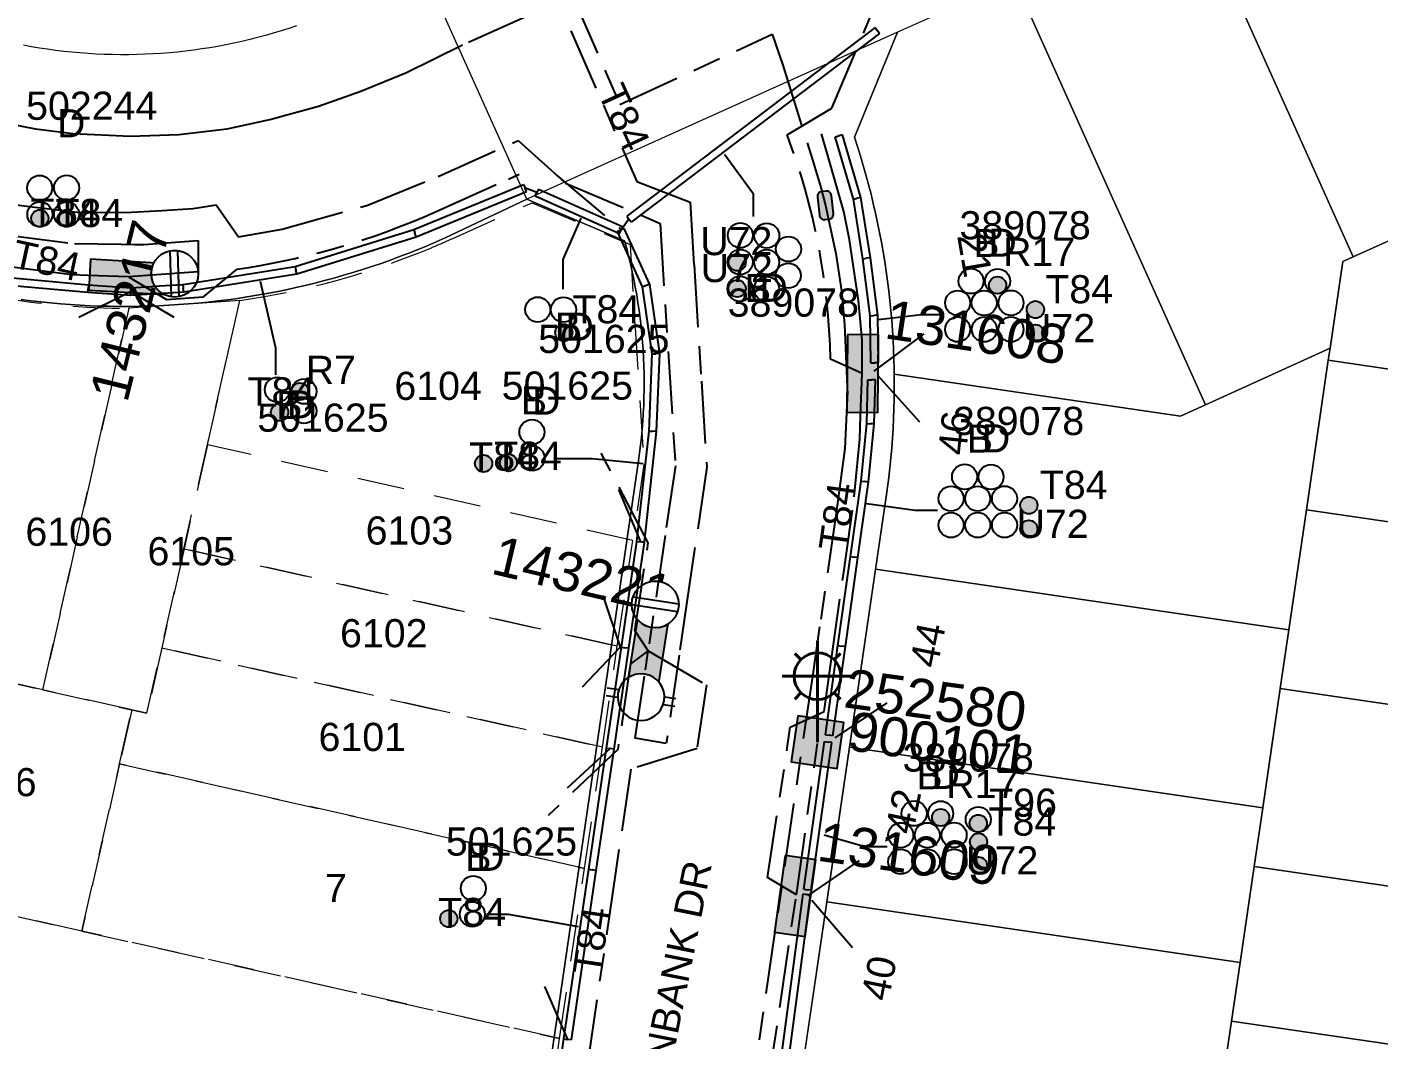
# Model space of a CAD drawing. Header units: metres. Extents: x 305195 to 306755, y 6261447 to 6263623.
# Drawn here: x 305552.1 to 305638.5, y 6262527.2 to 6262592 of the extents above; entities that cross this region are included whole.
import ezdxf
from ezdxf.enums import TextEntityAlignment as Align

# ---------------------------------------------------------------- set-up
doc = ezdxf.new("R2010")
doc.units = ezdxf.units.M
doc.linetypes.add('Cable Exist UG', pattern=[8.2, 4, -1.2, 1.8, -1.2])
doc.linetypes.add('Dash', pattern=[5, 3, -2])
doc.layers.get('0').update_dxf_attribs({"color": 6})
for name, color, linetype, lineweight in [('Cadastre Developer_SP_EXT', 9, 'Continuous', 5), ('Cadastre Land Parcels_SP_EXT', 9, 'Continuous', 5), ('Cadastre Roads_SP_EXT', 9, 'Continuous', 5)]:
    doc.layers.add(name, color=color, linetype=linetype, lineweight=lineweight)
for name, color, linetype in [('Duct_SP_EXT', 7, 'Continuous'), ('Equip_HV_EXT', 7, 'Continuous'), ('Equip_LV_EXT', 7, 'Continuous'), ('Equip_SP_SL_EXT', 7, 'Continuous'), ('Mains_HV_EXT', 7, 'Continuous'), ('Mains_LV_EXT', 7, 'Continuous'), ('Mains_LV_SL_EXT', 7, 'Continuous'), ('SupportsUG_SP_LV_EXT', 7, 'Continuous'), ('SupportsUG_SP_LV_SL_EXT', 7, 'Continuous'), ('Trench_SP_EXT', 7, 'Continuous')]:
    doc.layers.add(name, color=color, linetype=linetype)
doc.styles.add('COLUMN_LABEL', font='arial.ttf')
doc.styles.add('iecARIAL', font='arial.ttf', dxfattribs={"height": 2})
doc.styles.add('POLE_LABEL', font='arial.ttf')
doc.styles.get("Standard").update_dxf_attribs({"font": 'arial.ttf'})

# ---------------------------------------------------------------- blocks, each defined once
blk = doc.blocks.new('COLUMN_EXT')
blk.add_hatch(color=256).paths.add_polyline_path([(-1.485, 1.485), (-1.485, -1.485), (1.485, -1.485), (1.485, 1.485)])
blk.add_lwpolyline([(-1.485, -1.485), (1.485, -1.485), (1.485, 1.485), (-1.485, 1.485)], close=True)
for tag, height, style, flags, p in [('ASSET_NUM', 2.5, 'COLUMN_LABEL', 8, (2, 2)), ('STRUCTURE_PLANT_NUMBER', 0.2, 'POLE_LABEL', 9, (1.813, 0.031)), ('STREET_CODE', 0.2, 'COLUMN_LABEL', 9, (1.813, -0.2))]:
    blk.add_attdef(tag, text='', height=height, dxfattribs=dict(style=style, flags=flags)).set_placement(p, align=Align.MIDDLE_LEFT)
at = {"flags": 9}
for tag, p in [('OWNED_BY', (1.813, -0.6)), ('STATE', (1.813, -0.8)), ('COLUMN_TYPE', (1.813, -0.4)), ('STREETNAME', (1.813, -1.6)), ('SUBURB', (1.813, -1.8)), ('USAGE', (1.813, -1)), ('LEGEND', (1.813, -1.2)), ('LOCATION', (1.813, -1.4)), ('NOTES', (1.813, -2))]:
    blk.add_attdef(tag, text='', height=0.2, dxfattribs=at).set_placement(p, align=Align.MIDDLE_LEFT)
at = {"flags": 1}
blk.add_attdef('Z', (1.813, -2.351), '', height=0.2, dxfattribs=at)
blk = doc.blocks.new('PILLAR_EXT')
blk.add_hatch(color=256).paths.add_polyline_path([(-2.475, 0.99), (-2.475, -0.99), (2.475, -0.99), (2.475, 0.99)])
blk.add_lwpolyline([(-2.475, -0.99), (2.475, -0.99), (2.475, 0.99), (-2.475, 0.99)], close=True)
at = {"style": 'iecARIAL', "flags": 8}
blk.add_attdef('ASSET_NUM', (1.5, 3.5), '', height=2.5, dxfattribs=at)
for tag, p, flags in [('OWNED_BY', (0, -0.2), 9), ('STATE', (0, -0.4), 9), ('SUPPORT_TYPE', (0, -0.6), 9), ('USAGE', (0, -0.8), 9), ('LEGEND', (0, -1), 9), ('STREETNAME', (0, -1.8), 9), ('LOCATION', (0, -1.2), 9), ('NOTES', (0, -1.4), 9), ('PARENT', (0, -1.6), 9), ('SUBURB', (0, -2), 1)]:
    blk.add_attdef(tag, p, '', height=0.2, dxfattribs=dict(flags=flags))
blk = doc.blocks.new('DUCT_EXT')
blk.add_circle((0, 0.8), 0.8)
at = {"flags": 1}
blk.add_attdef('Z', (0, 0), '', height=0.2, dxfattribs=at)
at = {"flags": 9}
for tag, p in [('DUCT_CODE', (0, 0)), ('XSECT_TYPE', (0, -0.2)), ('STATE', (0, -0.6)), ('FB_REFERENCE', (0, -0.4)), ('NOTES', (0, -0.8))]:
    blk.add_attdef(tag, text='', height=0.2, dxfattribs=at).set_placement(p, align=Align.MIDDLE_LEFT)
blk = doc.blocks.new('SL_LANTERN_EXT')
at = {"lineweight": 40}
for p, q in [((0, 1.968), (0, 6.468)), ((-1.459, 5.676), (-1.061, 5.278)), ((1.458, 5.676), (1.06, 5.278)), ((-2.25, 4.218), (2.25, 4.218)), ((-1.459, 2.759), (-1.061, 3.157)), ((0, 0), (0, 2.721)), ((1.458, 2.759), (1.06, 3.157))]:
    blk.add_line(p, q, dxfattribs=at)
blk.add_circle((0, 4.218), 1.5, dxfattribs=at)
at = {"style": 'iecARIAL', "flags": 8}
blk.add_attdef('ASSET_NUM', (1.5, 1.5), '', height=2.5, dxfattribs=at)
for tag, p, height, flags in [('CONSTRUCTED_VOLTAGE', (0.981, -0.653), 0.2, 9), ('CONTROL_TYPE', (0.981, -0.853), 0.2, 9), ('LANTERN_PURPOSE', (0.981, -1.053), 0.2, 9), ('LNUMBER', (2.181, -3.253), 2.5, 8), ('OPERATING_VOLTAGE', (0.981, -1.653), 0.2, 9), ('ORIENTATION', (0.981, -1.853), 0.2, 9), ('LANTERN_TYPE', (0.981, -1.253), 0.2, 9), ('NO_PHASES', (0.981, -1.453), 0.2, 9), ('OWNED_BY', (0.981, -2.053), 0.2, 9), ('STATE', (0.981, -2.253), 0.2, 9), ('CEXIST', (0.981, -2.653), 0.2, 9), ('USAGE', (0.981, -2.453), 0.2, 9), ('CNEW', (0.981, -2.853), 0.2, 9), ('CNUMBER', (0.981, -3.053), 0.2, 9), ('CREMOVE', (0.981, -3.253), 0.2, 9), ('CREPLACE', (0.981, -3.453), 0.2, 9), ('LKINGHEIGHT', (0.981, -3.653), 0.2, 9), ('LBRACKET', (0.981, -3.853), 0.2, 9), ('LBRACKETVOCAB', (0.981, -4.053), 0.2, 9), ('LCATEGORY', (0.981, -4.253), 0.2, 9), ('LCHARGE1', (0.981, -4.453), 0.2, 9), ('LCHARGE1PERCENT', (0.981, -4.653), 0.2, 9), ('LCHARGE2', (0.981, -4.853), 0.2, 9), ('LCHARGE2PERCENT', (0.981, -5.053), 0.2, 9), ('LCHARGE3', (0.981, -5.253), 0.2, 9), ('LCHARGE3PERCENT', (0.981, -5.453), 0.2, 9), ('LEXIST', (0.981, -5.653), 0.2, 9), ('LLAMP', (0.981, -5.853), 0.2, 9), ('LLAMPVOCAB', (0.981, -6.053), 0.2, 9), ('LMAST', (0.981, -6.253), 0.2, 9), ('LMASTVOCAB', (0.981, -6.453), 0.2, 9), ('LNEW', (0.981, -6.653), 0.2, 9), ('LANTNUMBER', (0.981, -6.853), 0.2, 9), ('LOUTREACH', (0.981, -7.253), 0.2, 9), ('LOUTREACHVOCAB', (0.981, -7.453), 0.2, 9), ('LRATECODE', (0.981, -7.653), 0.2, 9), ('LREMOVE', (0.981, -7.853), 0.2, 9), ('LREPLACE', (0.981, -8.053), 0.2, 9), ('LTYPE', (0.981, -8.253), 0.2, 9), ('LTYPEVOCAB', (0.981, -8.453), 0.2, 9), ('LEGEND', (0.981, -8.653), 0.2, 9), ('STREETNAME', (0.981, -9.253), 0.2, 9), ('SUBURB', (0.981, -9.453), 0.2, 1), ('LOCATION', (0.981, -8.853), 0.2, 9), ('NOTES', (0.981, -9.053), 0.2, 9)]:
    blk.add_attdef(tag, p, '', height=height, dxfattribs=dict(flags=flags))
blk = doc.blocks.new('HV_STJ_EXT')
h = blk.add_hatch(color=256)
edge = h.paths.add_edge_path()
edge.add_ellipse((-0.586, 0.131), major_axis=(0.226, 0.226), ratio=1, start_angle=44.99996, end_angle=135)
edge.add_line((-0.906, 0.131), (-0.906, -0.131))
edge.add_ellipse((-0.586, -0.131), major_axis=(0.226, 0.226), ratio=1, start_angle=134.99996, end_angle=225)
edge.add_line((-0.586, -0.451), (0.586, -0.451))
edge.add_ellipse((0.586, -0.131), major_axis=(-0.226, 0.226), ratio=1, start_angle=134.99996, end_angle=225)
edge.add_line((0.906, -0.131), (0.906, 0.131))
edge.add_ellipse((0.586, 0.131), major_axis=(-0.226, 0.226), ratio=1, start_angle=224.99996, end_angle=315)
edge.add_line((0.586, 0.451), (-0.586, 0.451))
blk.add_lwpolyline([(-0.906, 0.131), (-0.906, -0.131, 0.414214), (-0.586, -0.451), (0.586, -0.451, 0.414214), (0.906, -0.131), (0.906, 0.131, 0.414214), (0.586, 0.451), (-0.586, 0.451, 0.414214)], format="xyb", close=True)
for tag, flags, p in [('ORIENTATION', 9, (1.5, 0)), ('Z', 1, (1.5, -0.8)), ('USAGE', 9, (1.5, -0.2)), ('LEGEND', 9, (1.5, -0.4)), ('NOTES', 9, (1.5, -0.6))]:
    blk.add_attdef(tag, text='', height=0.2, dxfattribs=dict(flags=flags)).set_placement(p, align=Align.MIDDLE_LEFT)
blk = doc.blocks.new('LV_UG_LINKS_OPEN_EXT')
for p, q in [((-0.249, 1.473), (-0.249, 2.22)), ((0.249, 1.473), (0.249, 2.22)), ((-0.249, -1.473), (-0.249, -2.22)), ((0.249, -1.473), (0.249, -2.22))]:
    blk.add_line(p, q)
at = {"flags": 9}
for tag, p in [('ACTUAL_STATUS', (0, 0)), ('OPERATING_VOLTAGE', (0, -0.6)), ('ORIENTATION', (0, -0.8)), ('CONSTRUCTED_VOLTAGE', (0, -0.2)), ('NO_PHASES', (0, -0.4)), ('STATE', (0, -1)), ('SWITCH_TYPE', (0, -1.2)), ('USAGE', (0, -1.4)), ('NOTES', (0, -1.6))]:
    blk.add_attdef(tag, text='', height=0.2, dxfattribs=at).set_placement(p, align=Align.MIDDLE_LEFT)
at = {"flags": 1}
blk.add_attdef('Z', (0, 0), '', height=0.2, dxfattribs=at)
blk.add_wipeout([(-0.249, 1.473), (-0.432, 1.43), (-0.608, 1.365), (-0.774, 1.278), (-0.928, 1.171), (-1.067, 1.045), (-1.19, 0.903), (-1.294, 0.747), (-1.377, 0.579), (-1.439, 0.402), (-1.478, 0.218), (-1.494, 0.031), (-1.486, -0.156), (-1.455, -0.341), (-1.4, -0.521), (-1.324, -0.692), (-1.227, -0.853), (-1.11, -1), (-0.976, -1.131), (-0.827, -1.244), (-0.664, -1.338), (-0.491, -1.411), (-0.311, -1.461), (-0.125, -1.489), (0.062, -1.493), (0.249, -1.473), (0.432, -1.43), (0.608, -1.365), (0.774, -1.278), (0.928, -1.171), (1.067, -1.045), (1.19, -0.903), (1.294, -0.747), (1.377, -0.579), (1.439, -0.402), (1.478, -0.218), (1.494, -0.031), (1.486, 0.156), (1.455, 0.341), (1.4, 0.521), (1.324, 0.692), (1.227, 0.853), (1.11, 1), (0.976, 1.131), (0.827, 1.244), (0.664, 1.338), (0.491, 1.411), (0.311, 1.461), (0.125, 1.489), (-0.062, 1.493)])
blk.add_lwpolyline([(0, -1.494, 1), (0, 1.494, 1)], format="xyb", close=True)
blk = doc.blocks.new('LV_UG_LINKS_CLOSED_EXT')
blk.add_wipeout([(-1.056, 1.057), (-1.18, 0.916), (-1.286, 0.761), (-1.371, 0.594), (-1.435, 0.417), (-1.476, 0.234), (-1.493, 0.047), (-1.487, -0.14), (-1.458, -0.326), (-1.406, -0.506), (-1.331, -0.678), (-1.236, -0.839), (-1.121, -0.988), (-0.988, -1.12), (-0.84, -1.235), (-0.679, -1.331), (-0.506, -1.406), (-0.326, -1.458), (-0.141, -1.487), (0.047, -1.493), (0.233, -1.476), (0.416, -1.435), (0.593, -1.371), (0.76, -1.286), (0.915, -1.181), (1.056, -1.057), (1.18, -0.916), (1.286, -0.761), (1.371, -0.594), (1.435, -0.417), (1.476, -0.234), (1.493, -0.047), (1.487, 0.14), (1.458, 0.326), (1.406, 0.506), (1.331, 0.678), (1.236, 0.839), (1.121, 0.988), (0.988, 1.12), (0.84, 1.235), (0.679, 1.331), (0.506, 1.406), (0.326, 1.458), (0.141, 1.487), (-0.047, 1.493), (-0.233, 1.476), (-0.416, 1.435), (-0.593, 1.371), (-0.76, 1.286), (-0.915, 1.181)])
for p, q in [((-0.25, -1.479), (-0.25, 1.479)), ((0.25, -1.479), (0.25, 1.479))]:
    blk.add_line(p, q)
blk.add_circle((0, 0), 1.5)
at = {"flags": 9}
for tag, p in [('ACTUAL_STATUS', (0, 0)), ('OPERATING_VOLTAGE', (0, -0.6)), ('ORIENTATION', (0, -0.8)), ('CONSTRUCTED_VOLTAGE', (0, -0.2)), ('NO_PHASES', (0, -0.4)), ('STATE', (0, -1)), ('SWITCH_TYPE', (0, -1.2)), ('USAGE', (0, -1.4)), ('NOTES', (0, -1.6))]:
    blk.add_attdef(tag, text='', height=0.2, dxfattribs=at).set_placement(p, align=Align.MIDDLE_LEFT)
at = {"flags": 1}
blk.add_attdef('Z', (0, 0), '', height=0.2, dxfattribs=at)
blk = doc.blocks.new('CABLE_LARGE_EXT')
h = blk.add_hatch(color=256)
edge = h.paths.add_edge_path()
edge.add_arc((0, 0.55), 0.55, 0, 360)
blk.add_circle((0, 0.55), 0.55)
at = {"flags": 1}
blk.add_attdef('Z', (0, 0), '', height=0.2, dxfattribs=at)
at = {"flags": 9}
for tag, p in [('COND_CODE', (0, 0)), ('XSECT_SIZE', (0, -0.6)), ('STATE', (0, -0.4)), ('FB_REFERENCE', (0, -0.2)), ('NOTES', (0, -0.8))]:
    blk.add_attdef(tag, text='', height=0.2, dxfattribs=at).set_placement(p, align=Align.MIDDLE_LEFT)

msp = doc.modelspace()

# ---------------------------------------------------------------- linework, layer by layer
at = {"layer": 'Cadastre Developer_SP_EXT', "linetype": 'Dash'}
for points in [[(305591.506, 6262564.012), (305590.793, 6262559.151), (305563.609, 6262565.267), (305565.685, 6262574.496), (305565.685, 6262574.496, 0.063747), (305577.927, 6262577.869), (305577.927, 6262577.869), (305577.959, 6262577.882), (305577.959, 6262577.882, 0.00701), (305579.244, 6262578.443), (305579.244, 6262578.443), (305584.36, 6262580.74), (305590.62, 6262578.069)], [(305558.587, 6262573.996, -0.042973), (305550.041, 6262574.739), (305550.041, 6262574.739), (305544.804, 6262551.461), (305553.097, 6262549.597)]]:
    msp.add_lwpolyline(points, format="xyb", close=True, dxfattribs=at)
for points in [[(305558.587, 6262573.996), (305553.097, 6262549.595), (305559.746, 6262548.1), (305565.685, 6262574.495), (305558.587, 6262573.996)], [(305590.793, 6262559.151), (305563.609, 6262565.267), (305562.113, 6262558.618), (305589.802, 6262552.388), (305590.793, 6262559.151)], [(305589.802, 6262552.388), (305562.113, 6262558.618), (305560.686, 6262552.277), (305588.854, 6262545.938), (305589.802, 6262552.388)], [(305588.854, 6262545.938), (305560.686, 6262552.277), (305559.746, 6262548.1), (305558.775, 6262548.318), (305558, 6262544.87), (305587.716, 6262538.184), (305588.854, 6262545.938)], [(305558, 6262544.87), (305558.775, 6262548.318), (305553.097, 6262549.597), (305549.2, 6262550.473), (305546.017, 6262536.326), (305555.592, 6262534.171), (305558, 6262544.87)], [(305587.716, 6262538.184), (305558, 6262544.87), (305555.592, 6262534.171), (305586.12, 6262527.303), (305587.716, 6262538.184)], [(305587.716, 6262538.184), (305558, 6262544.87), (305555.592, 6262534.171), (305586.12, 6262527.303), (305587.716, 6262538.184)]]:
    msp.add_lwpolyline(points, close=True, dxfattribs=at)
msp.add_lwpolyline([(305548.435, 6262527.581), (305557.58, 6262525.524), (305562.878, 6262524.333), (305569.219, 6262522.905), (305575.56, 6262521.478), (305584.955, 6262519.365), (305586.12, 6262527.303), (305555.592, 6262534.171), (305546.017, 6262536.326)], dxfattribs=at)
at = {"layer": 'Cadastre Land Parcels_SP_EXT', "linetype": 'Continuous'}
for points in [[(305648.252, 6262582.426), (305638, 6262605.266), (305626.588, 6262600.131), (305636.841, 6262577.289), (305648.252, 6262582.426)], [(305635.359, 6262571.445), (305636.17, 6262576.988), (305636.841, 6262577.289), (305626.588, 6262600.131), (305615.195, 6262595.004), (305627.393, 6262567.821), (305635.359, 6262571.445)], [(305627.393, 6262567.821), (305615.195, 6262595.004), (305607.722, 6262591.641), (305604.97, 6262584.927), (305605.164, 6262584.328), (305605.351, 6262583.727), (305605.53, 6262583.123), (305605.702, 6262582.518), (305605.865, 6262581.91), (305606.023, 6262581.3), (305606.17, 6262580.689), (305606.312, 6262580.075), (305606.445, 6262579.459), (305606.57, 6262578.843), (305606.687, 6262578.224), (305606.798, 6262577.603), (305606.9, 6262576.982), (305606.995, 6262576.359), (305607.081, 6262575.736), (305607.159, 6262575.111), (305607.23, 6262574.486), (305607.293, 6262573.859), (305607.347, 6262573.233), (305607.395, 6262572.605), (305607.434, 6262571.976), (305607.465, 6262571.347), (305607.488, 6262570.718), (305607.504, 6262570.089), (305607.507, 6262569.775), (305625.806, 6262567.099), (305627.393, 6262567.821)], [(305635.246, 6262570.674), (305635.359, 6262571.445), (305627.393, 6262567.821), (305625.806, 6262567.099), (305607.507, 6262569.775), (305607.511, 6262569.459), (305607.511, 6262568.829), (305607.503, 6262568.199), (305607.487, 6262567.571), (305607.462, 6262566.942), (305607.431, 6262566.312), (305607.39, 6262565.685), (305607.343, 6262565.055), (305607.287, 6262564.429), (305607.223, 6262563.803), (305607.152, 6262563.177), (305607.072, 6262562.553), (305606.984, 6262561.929), (305606.309, 6262557.314), (305632.726, 6262553.446), (305633.848, 6262561.116), (305635.246, 6262570.674)], [(305661.224, 6262566.848), (305635.246, 6262570.674), (305633.848, 6262561.116), (305659.83, 6262557.317), (305661.224, 6262566.848)], [(305659.83, 6262557.317), (305633.848, 6262561.116), (305632.726, 6262553.446), (305632.177, 6262549.695), (305658.158, 6262545.895), (305659.83, 6262557.317)], [(305632.177, 6262549.695), (305632.726, 6262553.446), (305606.309, 6262557.314), (305604.643, 6262545.932), (305631.06, 6262542.063), (305632.177, 6262549.695)], [(305658.158, 6262545.895), (305632.177, 6262549.695), (305631.06, 6262542.063), (305630.51, 6262538.313), (305656.493, 6262534.514), (305658.158, 6262545.895)], [(305630.51, 6262538.313), (305631.06, 6262542.063), (305604.643, 6262545.932), (305603.195, 6262536.036), (305629.611, 6262532.166), (305630.51, 6262538.313)], [(305656.493, 6262534.514), (305630.51, 6262538.313), (305629.611, 6262532.166), (305629.062, 6262528.414), (305655.045, 6262524.615), (305656.493, 6262534.514)], [(305629.062, 6262528.414), (305629.611, 6262532.166), (305603.195, 6262536.036), (305601.522, 6262524.614), (305627.94, 6262520.745), (305629.062, 6262528.414)], [(305655.045, 6262524.615), (305629.062, 6262528.414), (305627.94, 6262520.745), (305653.918, 6262516.914), (305655.045, 6262524.615)]]:
    msp.add_lwpolyline(points, close=True, dxfattribs=at)
for points in [[(305648.252, 6262582.426), (305636.841, 6262577.289), (305636.17, 6262576.988), (305635.359, 6262571.445), (305635.246, 6262570.674), (305661.224, 6262566.848)], [(305580.463, 6262491.101), (305591.165, 6262564.247), (305591.234, 6262564.748), (305591.296, 6262565.252), (305591.351, 6262565.756), (305591.398, 6262566.261), (305591.438, 6262566.766), (305591.47, 6262567.272), (305591.494, 6262567.778), (305591.511, 6262568.285), (305591.521, 6262568.791), (305591.523, 6262569.298), (305591.517, 6262569.805), (305591.504, 6262570.312), (305591.483, 6262570.819), (305591.455, 6262571.325), (305591.419, 6262571.83), (305591.376, 6262572.335), (305591.325, 6262572.84), (305591.267, 6262573.343), (305591.2, 6262573.846), (305591.128, 6262574.347), (305591.047, 6262574.847), (305590.959, 6262575.346), (305590.863, 6262575.844), (305590.76, 6262576.34), (305590.649, 6262576.835), (305590.532, 6262577.328), (305590.407, 6262577.819), (305590.275, 6262578.308), (305584.019, 6262580.975), (305578.81, 6262578.494), (305578.233, 6262578.239), (305577.653, 6262577.991), (305577.07, 6262577.752), (305576.484, 6262577.52), (305575.894, 6262577.295), (305575.302, 6262577.077), (305574.708, 6262576.867), (305574.111, 6262576.664), (305573.511, 6262576.469), (305572.909, 6262576.281), (305572.305, 6262576.101), (305571.698, 6262575.929), (305571.089, 6262575.764), (305570.478, 6262575.607), (305569.866, 6262575.458), (305569.251, 6262575.316), (305568.635, 6262575.182), (305568.018, 6262575.056), (305567.398, 6262574.938), (305566.777, 6262574.827), (305566.154, 6262574.725), (305565.531, 6262574.63), (305564.906, 6262574.544), (305564.281, 6262574.465), (305563.654, 6262574.394), (305563.027, 6262574.331), (305562.398, 6262574.275), (305561.77, 6262574.229), (305561.14, 6262574.189), (305560.511, 6262574.157), (305559.881, 6262574.134), (305559.25, 6262574.119), (305558.619, 6262574.111), (305558.619, 6262574.111), (305557.989, 6262574.111), (305557.358, 6262574.12), (305556.727, 6262574.136), (305556.098, 6262574.16), (305555.468, 6262574.193), (305554.839, 6262574.233), (305554.21, 6262574.282), (305553.581, 6262574.337), (305552.954, 6262574.401), (305552.328, 6262574.473), (305551.701, 6262574.553)]]:
    msp.add_lwpolyline(points, dxfattribs=at)
at = {"layer": 'Cadastre Roads_SP_EXT', "linetype": 'Continuous'}
for points in [[(305551.701, 6262574.553), (305552.328, 6262574.473), (305552.954, 6262574.401), (305553.581, 6262574.337), (305554.21, 6262574.282), (305554.839, 6262574.233), (305555.468, 6262574.193), (305556.098, 6262574.16), (305556.727, 6262574.136), (305557.358, 6262574.12), (305557.989, 6262574.111), (305558.619, 6262574.111), (305559.25, 6262574.119), (305559.881, 6262574.134), (305560.511, 6262574.157), (305561.14, 6262574.189), (305561.77, 6262574.229), (305562.398, 6262574.275), (305563.027, 6262574.331), (305563.654, 6262574.394), (305564.281, 6262574.465), (305564.906, 6262574.544), (305565.531, 6262574.63), (305566.154, 6262574.725), (305566.777, 6262574.827), (305567.398, 6262574.938), (305568.018, 6262575.056), (305568.635, 6262575.182), (305569.251, 6262575.316), (305569.866, 6262575.458), (305570.478, 6262575.607), (305571.089, 6262575.764), (305571.698, 6262575.929), (305572.305, 6262576.101), (305572.909, 6262576.281), (305573.511, 6262576.469), (305574.111, 6262576.664), (305574.708, 6262576.867), (305575.302, 6262577.077), (305575.894, 6262577.295), (305576.484, 6262577.52), (305577.069, 6262577.752), (305577.653, 6262577.991), (305578.233, 6262578.239), (305578.81, 6262578.494), (305584.019, 6262580.975), (305577.467, 6262595.571)], [(305569.308, 6262592.05), (305568.814, 6262591.884), (305568.318, 6262591.727), (305567.82, 6262591.576), (305567.318, 6262591.434), (305566.815, 6262591.298), (305566.311, 6262591.172), (305565.804, 6262591.052), (305565.296, 6262590.941), (305564.786, 6262590.836), (305564.275, 6262590.74), (305563.761, 6262590.652), (305563.247, 6262590.572), (305562.731, 6262590.499), (305562.215, 6262590.435), (305561.698, 6262590.379), (305561.18, 6262590.33), (305560.66, 6262590.289), (305560.141, 6262590.256), (305559.621, 6262590.231), (305559.101, 6262590.215), (305558.581, 6262590.206), (305558.06, 6262590.205), (305557.539, 6262590.211), (305557.02, 6262590.228), (305556.499, 6262590.25), (305555.98, 6262590.28), (305555.461, 6262590.32), (305554.943, 6262590.366), (305554.426, 6262590.421), (305553.909, 6262590.483), (305553.393, 6262590.554), (305552.879, 6262590.634), (305552.366, 6262590.72), (305551.854, 6262590.814)], [(305596.252, 6262488.599), (305606.984, 6262561.929), (305607.072, 6262562.553), (305607.152, 6262563.177), (305607.223, 6262563.803), (305607.286, 6262564.429), (305607.343, 6262565.055), (305607.39, 6262565.685), (305607.431, 6262566.312), (305607.462, 6262566.942), (305607.487, 6262567.571), (305607.503, 6262568.199), (305607.511, 6262568.829), (305607.511, 6262569.459), (305607.504, 6262570.089), (305607.488, 6262570.718), (305607.465, 6262571.347), (305607.434, 6262571.976), (305607.395, 6262572.605), (305607.347, 6262573.233), (305607.293, 6262573.859), (305607.23, 6262574.486), (305607.16, 6262575.112), (305607.081, 6262575.736), (305606.995, 6262576.359), (305606.9, 6262576.982), (305606.798, 6262577.603), (305606.687, 6262578.224), (305606.57, 6262578.843), (305606.445, 6262579.459), (305606.312, 6262580.075), (305606.17, 6262580.689), (305606.022, 6262581.3), (305605.866, 6262581.91), (305605.702, 6262582.518), (305605.53, 6262583.123), (305605.351, 6262583.727), (305605.164, 6262584.328), (305604.97, 6262584.927), (305607.722, 6262591.641), (305584.019, 6262580.975), (305590.274, 6262578.308), (305590.407, 6262577.819), (305590.532, 6262577.328), (305590.649, 6262576.835), (305590.76, 6262576.34), (305590.863, 6262575.844), (305590.959, 6262575.346), (305591.047, 6262574.847), (305591.128, 6262574.347), (305591.2, 6262573.846), (305591.267, 6262573.343), (305591.325, 6262572.84), (305591.376, 6262572.336), (305591.419, 6262571.83), (305591.455, 6262571.325), (305591.483, 6262570.819), (305591.504, 6262570.312), (305591.517, 6262569.805), (305591.523, 6262569.298), (305591.521, 6262568.791), (305591.511, 6262568.284), (305591.494, 6262567.778), (305591.47, 6262567.272), (305591.438, 6262566.766), (305591.398, 6262566.261), (305591.351, 6262565.756), (305591.296, 6262565.252), (305591.234, 6262564.748), (305591.165, 6262564.247), (305580.463, 6262491.101)]]:
    msp.add_lwpolyline(points, dxfattribs=at)
at = {"layer": 'Duct_SP_EXT'}
for p, q in [((305606.279, 6262591.942), (305590.407, 6262579.876)), ((305606.569, 6262591.56), (305590.697, 6262579.494)), ((305606.279, 6262591.942), (305606.424, 6262591.751)), ((305606.569, 6262591.56), (305606.424, 6262591.751)), ((305603.735, 6262584.948), (305603.966, 6262585.016)), ((305604.899, 6262580.972), (305603.735, 6262584.948)), ((305604.196, 6262585.083), (305603.966, 6262585.016)), ((305605.368, 6262581.078), (305604.196, 6262585.083)), ((305576.793, 6262579.021), (305583.817, 6262581.906)), ((305583.817, 6262581.906), (305583.908, 6262581.684)), ((305576.956, 6262578.569), (305583.999, 6262581.462)), ((305583.999, 6262581.462), (305583.908, 6262581.684)), ((305584.567, 6262581.174), (305584.665, 6262581.393)), ((305584.567, 6262581.174), (305589.949, 6262578.777)), ((305584.762, 6262581.612), (305584.665, 6262581.393)), ((305584.762, 6262581.612), (305590.144, 6262579.216)), ((305604.899, 6262580.972), (305605.134, 6262581.025)), ((305605.506, 6262577.154), (305604.899, 6262580.972)), ((305605.368, 6262581.078), (305605.134, 6262581.025)), ((305605.981, 6262577.223), (305605.368, 6262581.078)), ((305590.144, 6262579.216), (305590.046, 6262578.996)), ((305590.407, 6262579.876), (305590.552, 6262579.685)), ((305590.697, 6262579.494), (305590.552, 6262579.685)), ((305569.21, 6262576.665), (305576.793, 6262579.021)), ((305569.32, 6262576.197), (305576.956, 6262578.569)), ((305576.793, 6262579.021), (305576.874, 6262578.795)), ((305576.956, 6262578.569), (305576.874, 6262578.795)), ((305589.793, 6262578.907), (305590.011, 6262579.006)), ((305589.793, 6262578.907), (305591.393, 6262575.373)), ((305589.949, 6262578.777), (305590.046, 6262578.996)), ((305590.23, 6262579.105), (305590.011, 6262579.006)), ((305590.23, 6262579.105), (305591.858, 6262575.51)), ((305569.21, 6262576.665), (305569.265, 6262576.431)), ((305605.506, 6262577.154), (305605.743, 6262577.189)), ((305605.974, 6262573.519), (305605.506, 6262577.154)), ((305605.981, 6262577.223), (305605.743, 6262577.189)), ((305606.453, 6262573.554), (305605.981, 6262577.223)), ((305550.224, 6262576.021), (305556.014, 6262575.502)), ((305569.32, 6262576.197), (305569.265, 6262576.431)), ((305550.181, 6262575.543), (305555.975, 6262575.024)), ((305555.975, 6262575.024), (305555.994, 6262575.263)), ((305555.975, 6262575.024), (305558.683, 6262574.832)), ((305556.014, 6262575.502), (305555.994, 6262575.263)), ((305556.014, 6262575.502), (305558.717, 6262575.31)), ((305558.683, 6262574.832), (305558.7, 6262575.071)), ((305558.685, 6262575.31), (305558.7, 6262575.071)), ((305558.717, 6262575.31), (305558.7, 6262575.071)), ((305558.715, 6262574.831), (305558.7, 6262575.071)), ((305591.393, 6262575.373), (305591.626, 6262575.441)), ((305591.393, 6262575.373), (305592.022, 6262571.077)), ((305591.858, 6262575.51), (305591.626, 6262575.441)), ((305591.858, 6262575.51), (305592.503, 6262571.102)), ((305605.974, 6262573.519), (305606.214, 6262573.536)), ((305606.02, 6262570.507), (305605.974, 6262573.519)), ((305606.453, 6262573.554), (305606.214, 6262573.536)), ((305606.5, 6262570.515), (305606.453, 6262573.554)), ((305592.022, 6262571.077), (305591.813, 6262566.146)), ((305592.022, 6262571.077), (305592.262, 6262571.089)), ((305592.503, 6262571.102), (305592.262, 6262571.089)), ((305592.503, 6262571.102), (305592.292, 6262566.11)), ((305606.02, 6262570.507), (305606.26, 6262570.511)), ((305606.5, 6262570.515), (305606.26, 6262570.511)), ((305605.747, 6262566.631), (305605.829, 6262569.426)), ((305605.829, 6262569.426), (305606.069, 6262569.419)), ((305606.309, 6262569.412), (305606.069, 6262569.419)), ((305606.226, 6262566.601), (305606.309, 6262569.412)), ((305605.389, 6262562.943), (305605.747, 6262566.631)), ((305605.747, 6262566.631), (305605.987, 6262566.616)), ((305605.866, 6262562.886), (305606.226, 6262566.601)), ((305606.226, 6262566.601), (305605.987, 6262566.616)), ((305591.813, 6262566.146), (305591.043, 6262559.083)), ((305592.292, 6262566.11), (305591.52, 6262559.03)), ((305591.813, 6262566.146), (305592.053, 6262566.128)), ((305592.292, 6262566.11), (305592.053, 6262566.128)), ((305604.712, 6262558.126), (305605.389, 6262562.943)), ((305605.187, 6262558.059), (305605.866, 6262562.886)), ((305605.389, 6262562.943), (305605.627, 6262562.914)), ((305605.866, 6262562.886), (305605.627, 6262562.914)), ((305591.043, 6262559.083), (305591.282, 6262559.057)), ((305591.044, 6262559.091), (305591.282, 6262559.057)), ((305591.52, 6262559.03), (305591.282, 6262559.057)), ((305591.519, 6262559.022), (305591.282, 6262559.057)), ((305603.912, 6262552.432), (305604.712, 6262558.126)), ((305604.387, 6262552.365), (305605.187, 6262558.059)), ((305604.712, 6262558.126), (305604.95, 6262558.092)), ((305605.187, 6262558.059), (305604.95, 6262558.092)), ((305603.111, 6262546.731), (305603.912, 6262552.432)), ((305603.586, 6262546.664), (305604.387, 6262552.365)), ((305603.912, 6262552.432), (305604.149, 6262552.398)), ((305604.387, 6262552.365), (305604.149, 6262552.398)), ((305590.053, 6262552.328), (305590.29, 6262552.293)), ((305590.053, 6262552.328), (305590.29, 6262552.293)), ((305590.527, 6262552.258), (305590.29, 6262552.293)), ((305590.527, 6262552.258), (305590.29, 6262552.293)), ((305601.723, 6262536.853), (305603.048, 6262546.289)), ((305603.048, 6262546.289), (305603.286, 6262546.256)), ((305603.111, 6262546.731), (305603.348, 6262546.697)), ((305603.586, 6262546.664), (305603.348, 6262546.697)), ((305589.105, 6262545.879), (305587.967, 6262538.124)), ((305589.58, 6262545.809), (305588.442, 6262538.054)), ((305589.105, 6262545.879), (305589.343, 6262545.844)), ((305589.105, 6262545.879), (305589.343, 6262545.844)), ((305589.58, 6262545.809), (305589.343, 6262545.844)), ((305589.58, 6262545.809), (305589.343, 6262545.844)), ((305602.198, 6262536.786), (305603.524, 6262546.222)), ((305603.524, 6262546.222), (305603.286, 6262546.256)), ((305587.967, 6262538.124), (305586.376, 6262527.283)), ((305588.442, 6262538.054), (305586.851, 6262527.213)), ((305587.967, 6262538.124), (305588.205, 6262538.089)), ((305588.442, 6262538.054), (305588.205, 6262538.089)), ((305601.723, 6262536.853), (305601.961, 6262536.82)), ((305602.198, 6262536.786), (305601.961, 6262536.82)), ((305600.148, 6262524.954), (305601.681, 6262536.55)), ((305600.624, 6262524.891), (305602.156, 6262536.487)), ((305601.681, 6262536.55), (305601.918, 6262536.519)), ((305602.156, 6262536.487), (305601.918, 6262536.519)), ((305586.376, 6262527.283), (305585.206, 6262519.305)), ((305586.376, 6262527.283), (305586.614, 6262527.248)), ((305586.376, 6262527.283), (305586.614, 6262527.248)), ((305586.851, 6262527.213), (305586.614, 6262527.248)), ((305586.851, 6262527.213), (305586.614, 6262527.248))]:
    msp.add_line(p, q, dxfattribs=at)
for points in [[(305598.509, 6262579.857), (305598.508, 6262581.281), (305596.651, 6262583.826)], [(305586.345, 6262575.213), (305586.345, 6262577.112), (305587.491, 6262579.758)], [(305567.98, 6262569.736), (305567.98, 6262571.444), (305567.008, 6262575.702)], [(305610.685, 6262573.581), (305609.26, 6262573.581), (305606.481, 6262573.252)], [(305585.826, 6262564.395), (305588.194, 6262564.395), (305591.459, 6262564.078)], [(305610.268, 6262561.071), (305608.844, 6262561.071), (305605.73, 6262561.485)], [(305607.048, 6262539.551), (305605.624, 6262539.551), (305603.026, 6262540.31)], [(305581.452, 6262535.266), (305582.83, 6262535.266), (305587.304, 6262534.472)]]:
    msp.add_lwpolyline(points, dxfattribs=at)
at = {"layer": 'Mains_HV_EXT', "linetype": 'Cable Exist UG'}
msp.add_lwpolyline([(305549.147, 6262586.154), (305552.622, 6262585.469), (305552.622, 6262585.469), (305555.003, 6262585.164), (305558.695, 6262584.989), (305561.776, 6262585.098), (305564.878, 6262585.469), (305567.609, 6262586.059), (305570.711, 6262586.911), (305573.42, 6262587.873), (305576.326, 6262589.074), (305580.302, 6262591.019), (305586.935, 6262593.973), (305589.974, 6262587.023), (305599.706, 6262591.513), (305600.396, 6262589.528), (305600.396, 6262589.528), (305602.305, 6262583.42), (305602.48, 6262582.855), (305602.649, 6262582.287), (305602.81, 6262581.719), (305602.964, 6262581.146), (305603.112, 6262580.574)], dxfattribs=at)
at = {"layer": 'Mains_LV_EXT', "linetype": 'Cable Exist UG'}
msp.add_lwpolyline([(305605.45, 6262569.823), (305603.434, 6262570.751), (305603.434, 6262570.751, 0.086141), (305600.654, 6262585.084), (305600.654, 6262585.084), (305603.514, 6262586.785), (305603.514, 6262586.785), (305606.182, 6262593.094), (305613.626, 6262596.489), (305625.873, 6262602.04)], format="xyb", dxfattribs=at)
for points in [[(305558.556, 6262575.999), (305555.994, 6262576.098), (305555.994, 6262576.098), (305554.95, 6262576.139), (305550.379, 6262576.712), (305543.475, 6262578.222), (305542.595, 6262580.462), (305542.595, 6262580.462), (305541.319, 6262580.741), (305533.039, 6262582.604), (305531.36, 6262580.931)], [(305601.25, 6262536.483), (305599.408, 6262537.595), (305599.408, 6262537.595), (305600.694, 6262546.022), (305600.86, 6262547.203), (305603.022, 6262548.21), (305603.022, 6262548.21), (305603.475, 6262551.438), (305604.275, 6262557.132), (305604.952, 6262561.948), (305605.31, 6262565.633), (305605.353, 6262567.12), (305605.45, 6262569.823)], [(305595.41, 6262496.849), (305601.25, 6262536.483)]]:
    msp.add_lwpolyline(points, dxfattribs=at)
at = {"layer": 'Mains_LV_SL_EXT', "linetype": 'Cable Exist UG'}
for points in [[(305605.45, 6262569.823), (305605.456, 6262571.964), (305605.456, 6262571.964), (305605.23, 6262574.488), (305604.64, 6262578.364), (305604.28, 6262580.172), (305603.218, 6262583.908), (305602.864, 6262585.154)], [(305601.25, 6262536.483), (305602.609, 6262546.159)]]:
    msp.add_lwpolyline(points, dxfattribs=at)
at = {"layer": 'Trench_SP_EXT', "linetype": 'Cable Exist UG'}
for points in [[(305583.869, 6262581.724), (305584.719, 6262581.401)], [(305585.924, 6262582.5), (305590.086, 6262579.011)], [(305590.525, 6262579.677), (305590.046, 6262578.996)], [(305555.396, 6262573.43), (305558.7, 6262575.071)], [(305561.493, 6262573.415), (305558.7, 6262575.071)], [(305609.138, 6262566.723), (305606.217, 6262569.971), (305609.844, 6262572.681)], [(305589.883, 6262562.4), (305591.281, 6262559.057)], [(305588.891, 6262555.636), (305589.993, 6262552.337)], [(305587.574, 6262549.783), (305589.993, 6262552.337)], [(305607.03, 6262548.759), (305603.286, 6262546.256)], [(305586.627, 6262543.333), (305589.343, 6262545.844)], [(305601.976, 6262536.428), (305605.789, 6262539.023)], [(305604.848, 6262533.098), (305601.976, 6262536.428)], [(305585.156, 6262530.631), (305586.614, 6262527.248)]]:
    msp.add_lwpolyline(points, dxfattribs=at)

# ---------------------------------------------------------------- block references
at = {"layer": 'Duct_SP_EXT'}
for name, p in [('DUCT_EXT', (305552.891, 6262580.892)), ('DUCT_EXT', (305554.607, 6262580.898)), ('DUCT_EXT', (305552.9, 6262579.199)), ('CABLE_LARGE_EXT', (305552.9, 6262579.199)), ('DUCT_EXT', (305554.607, 6262579.199)), ('CABLE_LARGE_EXT', (305554.607, 6262579.199)), ('DUCT_EXT', (305612.417, 6262574.929)), ('DUCT_EXT', (305614.112, 6262574.92)), ('CABLE_LARGE_EXT', (305614.112, 6262574.92)), ('DUCT_EXT', (305611.559, 6262573.535)), ('DUCT_EXT', (305613.255, 6262573.535)), ('DUCT_EXT', (305614.972, 6262573.541)), ('CABLE_LARGE_EXT', (305616.531, 6262573.36)), ('DUCT_EXT', (305611.559, 6262571.843)), ('DUCT_EXT', (305613.264, 6262571.843)), ('DUCT_EXT', (305614.972, 6262571.843)), ('CABLE_LARGE_EXT', (305616.531, 6262571.849)), ('DUCT_EXT', (305584.35, 6262565.279)), ('CABLE_LARGE_EXT', (305581.26, 6262563.519)), ('CABLE_LARGE_EXT', (305582.851, 6262563.569)), ('DUCT_EXT', (305584.361, 6262563.602)), ('DUCT_EXT', (305612.001, 6262562.418)), ('DUCT_EXT', (305613.695, 6262562.409)), ('DUCT_EXT', (305611.142, 6262561.024)), ('DUCT_EXT', (305612.839, 6262561.024)), ('DUCT_EXT', (305614.556, 6262561.03)), ('CABLE_LARGE_EXT', (305616.114, 6262560.849)), ('DUCT_EXT', (305611.142, 6262559.332)), ('DUCT_EXT', (305612.848, 6262559.332)), ('DUCT_EXT', (305614.556, 6262559.332)), ('CABLE_LARGE_EXT', (305616.114, 6262559.338)), ('DUCT_EXT', (305608.781, 6262540.898)), ('DUCT_EXT', (305610.475, 6262540.889)), ('CABLE_LARGE_EXT', (305610.475, 6262540.889)), ('DUCT_EXT', (305612.877, 6262540.509)), ('DUCT_EXT', (305607.923, 6262539.505)), ('DUCT_EXT', (305609.619, 6262539.505)), ('DUCT_EXT', (305611.336, 6262539.511)), ('CABLE_LARGE_EXT', (305612.877, 6262540.509)), ('CABLE_LARGE_EXT', (305612.895, 6262539.33)), ('DUCT_EXT', (305607.923, 6262537.812)), ('DUCT_EXT', (305609.628, 6262537.812)), ('DUCT_EXT', (305611.336, 6262537.812)), ('CABLE_LARGE_EXT', (305612.895, 6262537.818)), ('DUCT_EXT', (305580.606, 6262536.107)), ('CABLE_LARGE_EXT', (305579.036, 6262534.421))]:
    msp.add_blockref(name, p, dxfattribs=at)
for name, p, rotation in [('DUCT_EXT', (305596.869, 6262578.654), 269.7033887068926), ('DUCT_EXT', (305598.561, 6262578.645), 269.7033887068926), ('DUCT_EXT', (305599.95, 6262577.78), 269.7033887068926), ('DUCT_EXT', (305596.86, 6262576.949), 269.7033887068926), ('CABLE_LARGE_EXT', (305596.922, 6262576.935), 269.8705341540268), ('DUCT_EXT', (305598.552, 6262576.949), 269.7033887068926), ('DUCT_EXT', (305599.932, 6262576.086), 269.7033887068926), ('DUCT_EXT', (305596.851, 6262575.241), 269.7033887068926), ('CABLE_LARGE_EXT', (305596.913, 6262575.256), 269.9087153501328), ('DUCT_EXT', (305598.549, 6262575.232), 269.7033887068926), ('DUCT_EXT', (305585.522, 6262573.908), 89.79165262337284), ('DUCT_EXT', (305587.169, 6262573.908), 90.20174486123157), ('CABLE_LARGE_EXT', (305586.936, 6262572.439), 90.0000000000002), ('DUCT_EXT', (305567.28, 6262568.792), 269.9518812784989), ('DUCT_EXT', (305568.975, 6262568.671), 270.3665315961734), ('CABLE_LARGE_EXT', (305568.975, 6262568.671), 269.886257432232), ('CABLE_LARGE_EXT', (305567.673, 6262567.344), 270.2455815044266), ('DUCT_EXT', (305568.979, 6262567.429), 269.9740633228105), ('DUCT_EXT', (305580.546, 6262534.453), 0.1299999558080598)]:
    msp.add_blockref(name, p, dxfattribs=dict(at, rotation=rotation))
at = {"layer": 'Equip_HV_EXT', "rotation": 96.37548367808202}
msp.add_blockref('HV_STJ_EXT', (305603.111, 6262580.575), dxfattribs=at)
at = {"layer": 'Equip_SP_SL_EXT'}
ref = msp.add_blockref('SL_LANTERN_EXT', (305602.604, 6262546.254), dxfattribs=at)
ref.add_attrib('ASSET_NUM', '252580', dxfattribs={"layer": '0', "height": 2.5, "rotation": 351.99998, "style": 'iecARIAL'}).set_placement((305604.104, 6262547.754), align=Align.BOTTOM_LEFT)
at = {"layer": 'SupportsUG_SP_LV_EXT'}
ref = msp.add_blockref('PILLAR_EXT', (305558.556, 6262575.999), dxfattribs=dict(at, rotation=176.7298897472348))
ref.add_attrib('ASSET_NUM', '143217', dxfattribs={"layer": '0', "height": 2.5, "rotation": 76.15496, "style": 'iecARIAL'}).set_placement((305560.056, 6262579.499), align=Align.MIDDLE_RIGHT)
ref = msp.add_blockref('PILLAR_EXT', (305605.491, 6262569.824), dxfattribs=dict(at, rotation=269.4990673793828))
ref.add_attrib('ASSET_NUM', '131608', dxfattribs={"layer": '0', "height": 2.5, "rotation": 351.59457, "style": 'iecARIAL'}).set_placement((305606.991, 6262573.324), align=Align.MIDDLE_LEFT)
ref = msp.add_blockref('PILLAR_EXT', (305591.78, 6262552.097), dxfattribs=dict(at, rotation=81.23476984896638))
ref.add_attrib('ASSET_NUM', '143221', dxfattribs={"layer": '0', "height": 2.5, "rotation": 346.77313, "style": 'iecARIAL'}).set_placement((305593.28, 6262555.597), align=Align.MIDDLE_RIGHT)
ref = msp.add_blockref('PILLAR_EXT', (305601.175, 6262536.425), dxfattribs=dict(at, rotation=261.9999793939169))
ref.add_attrib('ASSET_NUM', '131609', dxfattribs={"layer": '0', "height": 2.5, "rotation": 351.99998, "style": 'iecARIAL'}).set_placement((305602.675, 6262539.925), align=Align.MIDDLE_LEFT)
at = {"layer": 'SupportsUG_SP_LV_SL_EXT'}
ref = msp.add_blockref('COLUMN_EXT', (305602.604, 6262546.254), dxfattribs=dict(at, rotation=261.9999793939169))
ref.add_attrib('ASSET_NUM', '900101', dxfattribs={"layer": '0', "height": 2.5, "rotation": 351.99998, "style": 'COLUMN_LABEL'}).set_placement((305604.604, 6262547.004), align=Align.MIDDLE_LEFT)

# ---------------------------------------------------------------- texts
at = {"layer": 'Cadastre Developer_SP_EXT'}
for s, p in [('6104', (305575.56, 6262568.136)), ('6106', (305551.976, 6262558.807)), ('6103', (305573.722, 6262558.888)), ('6105', (305559.778, 6262557.561)), ('6102', (305572.086, 6262552.322)), ('6101', (305570.71, 6262545.689)), ('6', (305551.294, 6262542.799)), ('7', (305571.122, 6262536.025)), ('7', (305571.122, 6262536.025))]:
    msp.add_text(s, height=1.8, dxfattribs=at).set_placement(p)
at = {"layer": 'Cadastre Land Parcels_SP_EXT'}
for s, rotation, p in [('21', 279.77323, (305611.522, 6262578.633)), ('46', 84.19938, (305612.094, 6262564.546)), ('44', 78.67558, (305610.253, 6262550.923)), ('42', 78.68007, (305608.695, 6262540.285)), ('40', 78.67563, (305607.136, 6262529.625))]:
    msp.add_text(s, height=1.8, rotation=rotation, dxfattribs=at).set_placement(p)
at = {"layer": 'Cadastre Roads_SP_EXT'}
msp.add_text('GREENBANK DR', height=1.8, rotation=78.63976, dxfattribs=at).set_placement((305591.898, 6262518.73))
at = {"layer": 'Duct_SP_EXT'}
for s, p in [('502244', (305552.019, 6262586.044)), ('D', (305553.993, 6262584.926)), ('T84', (305552.304, 6262579.203)), ('T84', (305553.893, 6262579.187)), ('389078', (305611.677, 6262578.402)), ('U72', (305595.106, 6262577.391)), ('B', (305612.56, 6262577.264)), ('D', (305613.523, 6262577.293)), ('R17', (305614.463, 6262576.703)), ('U72', (305595.134, 6262575.667)), ('B', (305597.925, 6262574.395)), ('D', (305598.889, 6262574.424)), ('T84', (305617.164, 6262574.312)), ('T84', (305586.936, 6262573.03)), ('389078', (305596.862, 6262573.459)), ('B', (305585.817, 6262571.913)), ('D', (305586.493, 6262571.924)), ('U72', (305615.739, 6262571.826)), ('501625', (305584.751, 6262571.136)), ('R7', (305569.89, 6262569.158)), ('501625', (305582.417, 6262568.152)), ('T84', (305566.169, 6262567.778)), ('D', (305568.674, 6262566.949)), ('B', (305583.641, 6262567.204)), ('D', (305584.352, 6262567.191)), ('501625', (305566.799, 6262566.104)), ('B', (305568.01, 6262566.907)), ('389078', (305611.26, 6262565.892)), ('B', (305612.143, 6262564.753)), ('D', (305613.106, 6262564.782)), ('T84', (305580.341, 6262563.613)), ('T84', (305581.933, 6262563.664)), ('T84', (305616.808, 6262561.809)), ('U72', (305615.322, 6262559.315)), ('389078', (305608.04, 6262544.372)), ('B', (305608.923, 6262543.233)), ('D', (305609.887, 6262543.263)), ('R17', (305610.827, 6262542.673)), ('T96', (305613.576, 6262541.485)), ('T84', (305613.528, 6262540.281)), ('501625', (305578.85, 6262539)), ('B', (305580.088, 6262538.025)), ('D', (305580.785, 6262538.025)), ('U72', (305612.102, 6262537.796)), ('T84', (305578.363, 6262534.498))]:
    msp.add_text(s, height=1.8, dxfattribs=at).set_placement(p)
at = {"layer": 'Mains_LV_EXT'}
for rotation, p in [(294.61365, (305588.517, 6262587.805)), (347.66329, (305551.013, 6262576.633)), (81.99984, (305604.455, 6262558.409)), (81.65176, (305588.724, 6262531.274))]:
    msp.add_text('T84', height=1.8, rotation=rotation, dxfattribs=at).set_placement(p)

# ---------------------------------------------------------------- next in the draw order: block references
at = {"layer": 'Equip_LV_EXT'}
for name, p, rotation in [('LV_UG_LINKS_CLOSED_EXT', (305561.519, 6262576.208), 1.752653333881159), ('LV_UG_LINKS_CLOSED_EXT', (305592.237, 6262555.062), 81.23476984896638), ('LV_UG_LINKS_OPEN_EXT', (305591.323, 6262549.132), 81.23476984896638)]:
    msp.add_blockref(name, p, dxfattribs=dict(at, rotation=rotation))

# ---------------------------------------------------------------- next in the draw order: linework, layer by layer
at = {"layer": 'Duct_SP_EXT'}
for p, q in [((305562.041, 6262575.516), (305569.21, 6262576.665)), ((305562.094, 6262575.039), (305569.32, 6262576.197)), ((305558.685, 6262575.31), (305562.041, 6262575.516)), ((305558.715, 6262574.831), (305562.094, 6262575.039)), ((305562.041, 6262575.516), (305562.067, 6262575.277)), ((305562.094, 6262575.039), (305562.067, 6262575.277)), ((305591.044, 6262559.091), (305590.053, 6262552.328)), ((305591.519, 6262559.022), (305590.527, 6262552.258)), ((305590.053, 6262552.328), (305589.105, 6262545.879)), ((305590.527, 6262552.258), (305589.58, 6262545.809))]:
    msp.add_line(p, q, dxfattribs=at)
at = {"layer": 'Mains_HV_EXT', "linetype": 'Cable Exist UG'}
msp.add_lwpolyline([(305603.111, 6262580.575), (305603.772, 6262577.487), (305604.136, 6262575.115), (305604.337, 6262572.964), (305604.52, 6262568.699), (305604.52, 6262568.699), (305604.341, 6262565.022), (305603.821, 6262561.047), (305602.737, 6262553.617), (305602.273, 6262550.455), (305601.073, 6262542.261), (305596.735, 6262512.618), (305591.428, 6262476.345), (305596.832, 6262475.444), (305596.647, 6262473.536)], dxfattribs=at)
at = {"layer": 'Mains_LV_EXT', "linetype": 'Cable Exist UG'}
for points in [[(305574.354, 6262619.758), (305576.905, 6262618.96), (305576.905, 6262618.96), (305580.066, 6262611.917), (305580.458, 6262611.044), (305580.458, 6262611.044), (305583.836, 6262603.522), (305584.429, 6262602.145), (305583.557, 6262599.257), (305591.048, 6262582.098), (305594.457, 6262580.78), (305594.71, 6262576.771), (305595.178, 6262569.338), (305595.525, 6262563.846), (305594.751, 6262558.57), (305594.389, 6262556.106), (305594.389, 6262556.106), (305593.759, 6262551.808), (305593.759, 6262551.808), (305592.935, 6262546.171), (305590.939, 6262546.51), (305590.939, 6262546.51), (305591.602, 6262550.884), (305591.78, 6262552.097)], [(305548.666, 6262595.198), (305547.945, 6262593.522), (305547.945, 6262593.522), (305544.526, 6262580.056), (305544.526, 6262580.056), (305550.718, 6262578.685), (305555.114, 6262578.134), (305558.099, 6262578.093), (305558.947, 6262578.081), (305559.544, 6262578.073), (305563.025, 6262578.319), (305563.028, 6262576.324), (305561.519, 6262576.208), (305558.556, 6262575.999)], [(305551.072, 6262580.65), (305552.407, 6262580.489), (305552.407, 6262580.489), (305555.278, 6262580.129), (305558.357, 6262580.123), (305560.726, 6262580.245), (305562.699, 6262580.375), (305564.164, 6262580.598), (305565.593, 6262578.561), (305565.593, 6262578.561), (305568.392, 6262579.047), (305573.794, 6262580.573), (305578.354, 6262582.428), (305583.462, 6262584.721), (305586.497, 6262582.003), (305586.497, 6262582.003), (305592.538, 6262579.424), (305593.516, 6262563.929), (305592.862, 6262559.474), (305591.78, 6262552.097)], [(305591.78, 6262552.097), (305590.937, 6262553.385), (305590.937, 6262553.385), (305591.782, 6262559.006), (305588.776, 6262564.737)], [(305591.78, 6262552.097), (305590.644, 6262551.262), (305590.644, 6262551.262), (305589.844, 6262545.793), (305585.39, 6262541.566)], [(305591.78, 6262552.097), (305595.503, 6262549.916), (305595.503, 6262549.916), (305594.906, 6262545.852), (305590.67, 6262544.536), (305590.67, 6262544.536), (305589.695, 6262537.893), (305586.934, 6262519.075)]]:
    msp.add_lwpolyline(points, dxfattribs=at)
at = {"layer": 'Mains_LV_SL_EXT', "linetype": 'Cable Exist UG'}
msp.add_lwpolyline([(305558.556, 6262575.999), (305560.989, 6262574.56), (305560.989, 6262574.56), (305563.369, 6262574.728), (305565.501, 6262576.497), (305565.501, 6262576.497, 0.063658), (305577.155, 6262579.714), (305577.155, 6262579.714), (305577.193, 6262579.73), (305577.193, 6262579.73, 0.006961), (305578.418, 6262580.265), (305578.418, 6262580.265), (305582.85, 6262582.254), (305583.541, 6262582.564)], format="xyb", dxfattribs=at)

doc.saveas('drawing.dxf')
